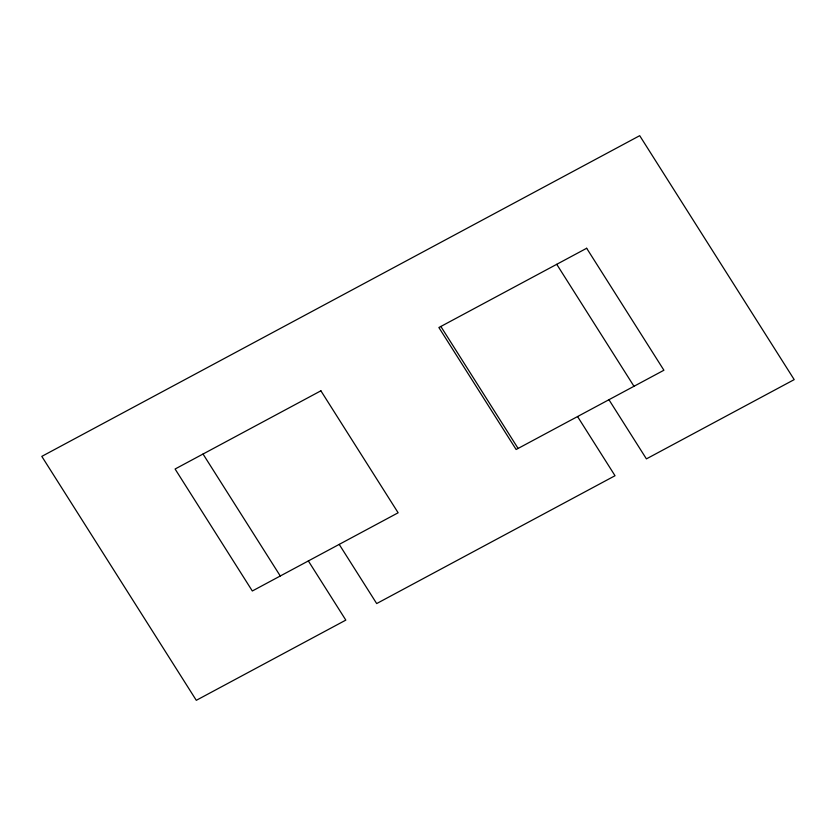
<?xml version="1.0" encoding="UTF-8"?>
<svg xmlns="http://www.w3.org/2000/svg" width="836" height="836" viewBox="0 0 836 836"><rect width="100%" height="100%" fill="white"/><g stroke="black" fill="none" stroke-linecap="round" stroke-linejoin="round"><path stroke-width="1.25" d="M556.734 264.312L633.981 386.284M608.942 399.712L646.416 458.88L794.2 379.617L639.707 135.683L41.8 456.383L196.293 700.317L345.822 620.113L308.348 560.935M577.551 416.547L615.024 475.726L376.681 603.561L339.207 544.393M440.854 326.468L518.101 448.43M203.033 454.032L280.279 575.994M320.888 390.809L175.09 469.017L252.326 590.989L398.135 512.781L320.888 390.809M586.663 248.261L438.879 327.524L516.125 449.496L663.909 370.233L586.663 248.261"/></g></svg>
